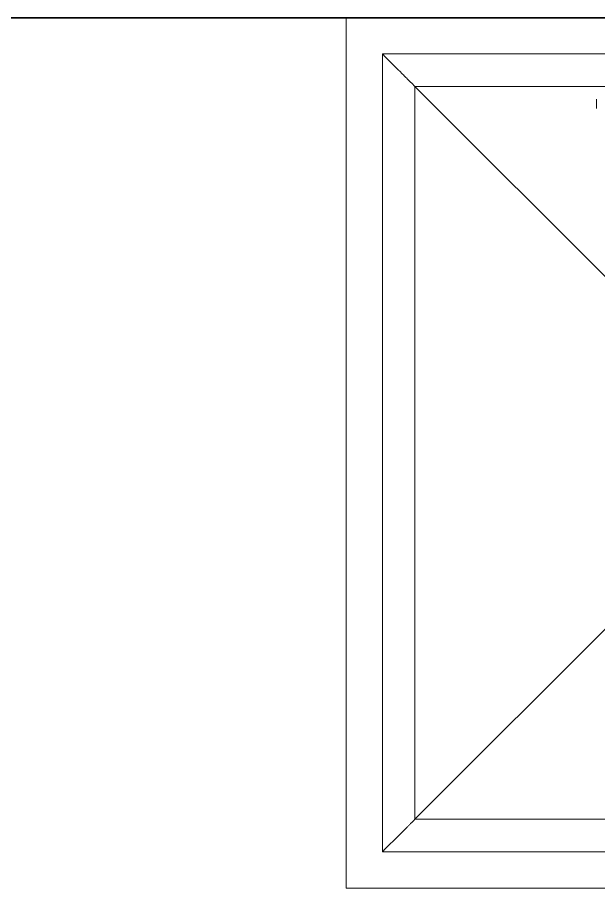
# Model space of a CAD drawing. Header units: inches. Extents: x -234 to 3525, y 0 to 2715.
# Drawn here: x 484.7 to 500.7, y 1133.58 to 1158 of the extents above; entities that cross this region are included whole.
import ezdxf

# ---------------------------------------------------------------- set-up
doc = ezdxf.new("R2010")
doc.units = ezdxf.units.IN
doc.header["$LTSCALE"] = 10
doc.header["$MEASUREMENT"] = 0
doc.layers.add('A-WALL', color=5, linetype='CONTINUOUS')
doc.layers.add('AREA-ASSIGN', color=7, linetype='CONTINUOUS')
doc.layers.add('P-SANR-FIXT', color=2, linetype='CONTINUOUS', lineweight=13)

msp = doc.modelspace()

# ---------------------------------------------------------------- linework, layer by layer
at = {"layer": 'A-WALL'}
msp.add_line((444, 1158), (636, 1158), dxfattribs=at)
at = {"layer": 'AREA-ASSIGN'}
msp.add_lwpolyline([(528, 1082), (528, 1094), (636, 1094), (636, 1158), (444, 1158), (444, 1082), (446, 1082), (449, 1082), (485, 1082), (487, 1082), (489, 1082), (523, 1082), (525, 1082)], close=True, dxfattribs=at)
at = {"layer": 'P-SANR-FIXT'}
for p, q in [((493.75, 1134), (493.75, 1158)), ((494.829, 1156.921), (494.75, 1157)), ((494.75, 1157), (494.75, 1135)), ((494.75, 1157), (505.273, 1157)), ((495.185, 1156.565), (494.829, 1156.921)), ((495.647, 1156.103), (495.647, 1135.897)), ((501.625, 1156.103), (495.647, 1156.103)), ((495.647, 1135.897), (495.647, 1156.103)), ((504.689, 1147.061), (495.647, 1156.103)), ((501.625, 1156.103), (495.647, 1156.103)), ((495.647, 1156.103), (504.689, 1147.061)), ((500.653, 1155.75), (500.653, 1155.5)), ((495.647, 1135.897), (504.689, 1144.939)), ((504.689, 1144.939), (495.647, 1135.897)), ((495.647, 1135.897), (515.853, 1135.897)), ((495.647, 1135.897), (515.853, 1135.897)), ((495.185, 1135.435), (494.829, 1135.079)), ((494.829, 1135.079), (494.75, 1135)), ((494.75, 1135), (516.75, 1135)), ((517.75, 1134), (493.75, 1134))]:
    msp.add_line(p, q, dxfattribs=at)
for points in [[(495.647, 1156.103), (495.607, 1156.144), (495.547, 1156.203), (495.472, 1156.278), (495.419, 1156.331), (495.37, 1156.38), (495.326, 1156.424), (495.286, 1156.464), (495.241, 1156.509), (495.201, 1156.549), (495.187, 1156.563), (495.185, 1156.565)], [(495.647, 1135.897), (495.606, 1135.857), (495.547, 1135.797), (495.472, 1135.722), (495.419, 1135.669), (495.37, 1135.62), (495.326, 1135.576), (495.286, 1135.536), (495.241, 1135.491), (495.201, 1135.451), (495.187, 1135.437), (495.185, 1135.435)]]:
    msp.add_open_spline(points, degree=3, knots=[0, 0, 0, 0, 0.166667, 0.25, 0.333333, 0.416667, 0.5, 0.583333, 0.666667, 0.833333, 1, 1, 1, 1], dxfattribs=at)

doc.saveas('drawing.dxf')
